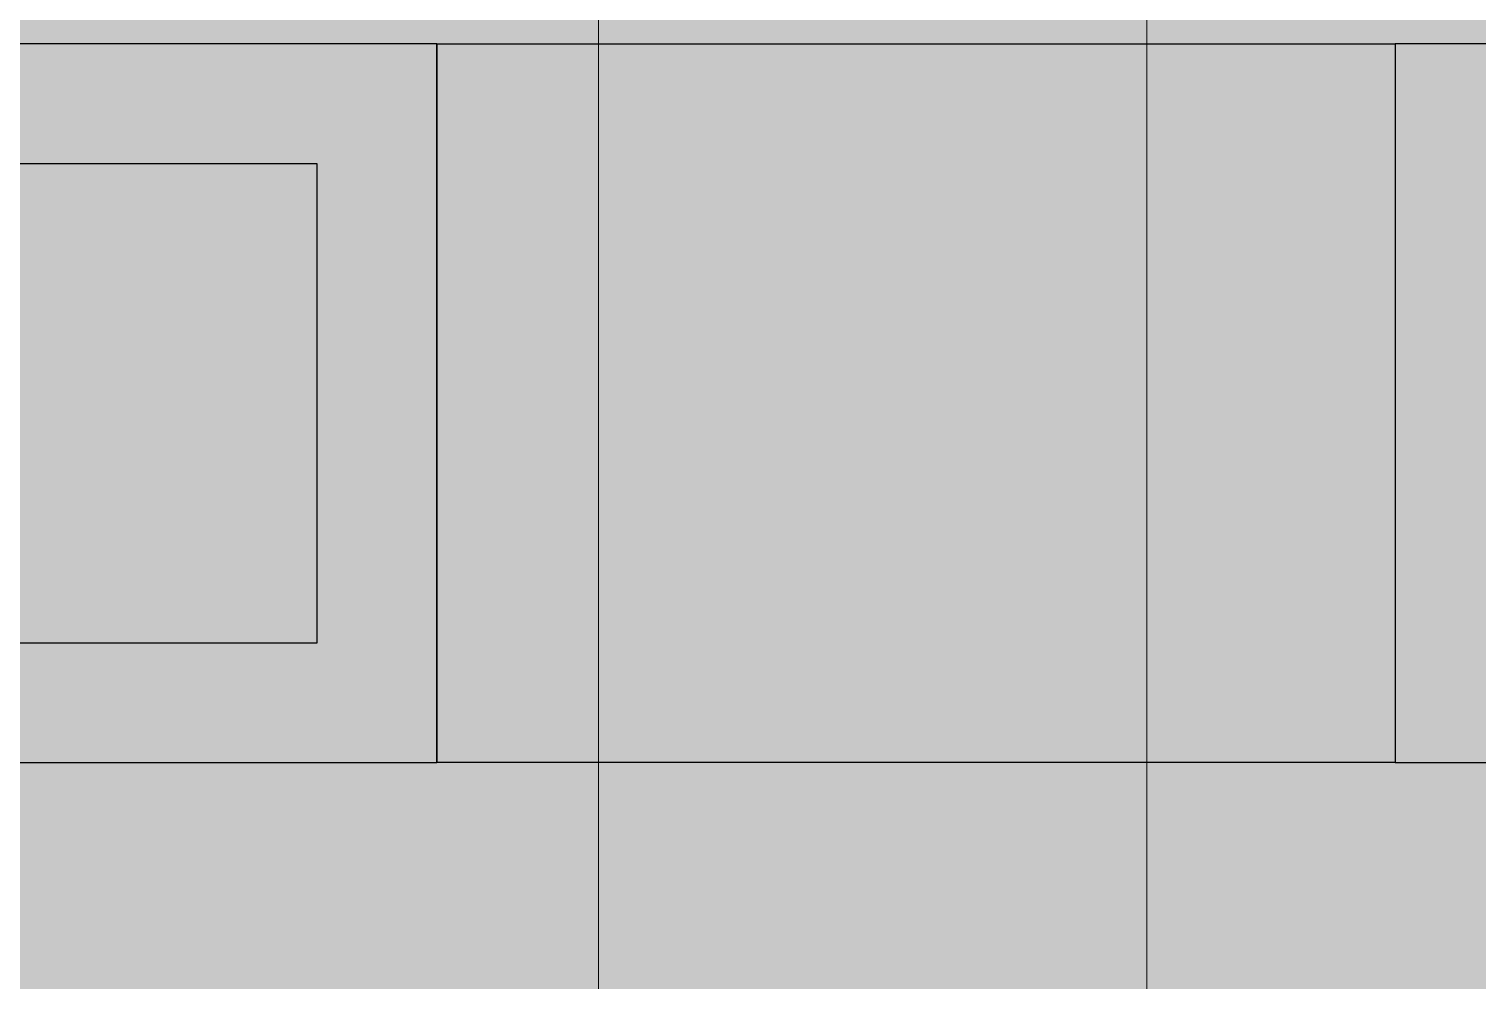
# Model space of a CAD drawing. Header units: millimetres. Extents: x 28 to 201, y 462 to 575.
# Drawn here: x 122.9629 to 123.2651, y 556.1701 to 556.3686 of the extents above; entities that cross this region are included whole.
import ezdxf

# ---------------------------------------------------------------- set-up
doc = ezdxf.new("R2010")
doc.units = ezdxf.units.MM
doc.layers.add('1- 3', color=3, linetype='Continuous')
doc.layers.add('8 hatch 2', color=104, linetype='Continuous')

# ---------------------------------------------------------------- blocks, each defined once
blk = doc.blocks.new('CTOBOM')
at = {"color": 0, "ltscale": 0.075}
for p, q in [((9.08185, -0.31329), (9.23185, -0.31329)), ((9.08185, -0.31329), (9.23185, -0.31329)), ((9.08185, -0.51329), (9.23185, -0.51329))]:
    blk.add_line(p, q, dxfattribs=at)
for points in [[(9.23185, -0.31329), (9.23044, 2.47945), (4.43185, 1.19047), (4.43185, -0.36016)], [(4.58185, -0.36016), (4.58185, 1.04047), (9.08044, 2.32945), (9.08185, -0.31329)], [(9.08185, -0.51329), (9.08185, -4.21555), (8.11185, -4.21555), (8.11185, -4.36555), (9.23185, -4.36555), (9.23185, -0.51329)]]:
    blk.add_lwpolyline(points, dxfattribs=at)
for points in [[(9.08185, -0.31329), (9.23185, -0.31329), (9.23185, -0.51329), (9.08185, -0.51329)], [(9.20685, -0.53829), (9.10685, -0.53829), (9.10685, -4.24055), (8.13685, -4.24055), (8.13685, -4.34055), (9.20685, -4.34055)]]:
    blk.add_lwpolyline(points, close=True, dxfattribs=at)
at = {"color": 0, "lineweight": 20}
for points in [[(9.26755, -0.36516), (9.01936, -0.36516)], [(9.28692, -0.36516), (9.01936, -0.36516)], [(9.26755, -0.47958), (9.01936, -0.47958)], [(9.28692, -0.47958), (9.01936, -0.47958)]]:
    blk.add_lwpolyline(points, dxfattribs=at)
blk = doc.blocks.new('*E60')
at = {"layer": '8 hatch 2', "ltscale": 2, "transparency": 33554483}
h = blk.add_hatch(color=6, dxfattribs=at)
h.dxf.hatch_style = 1
h.paths.add_polyline_path([(79.84048, 79.60505), (60.14999, 79.60505), (60.14999, 62.26086), (84.49943, 62.26086)])

msp = doc.modelspace()

# ---------------------------------------------------------------- block references
at = {"color": 1}
msp.add_blockref('*E60', (43.72087, 485.84233), dxfattribs=at)
at = {"layer": '1- 3', "rotation": 270}
msp.add_blockref('CTOBOM', (123.56135, 565.44738), dxfattribs=at)

doc.saveas('drawing.dxf')
